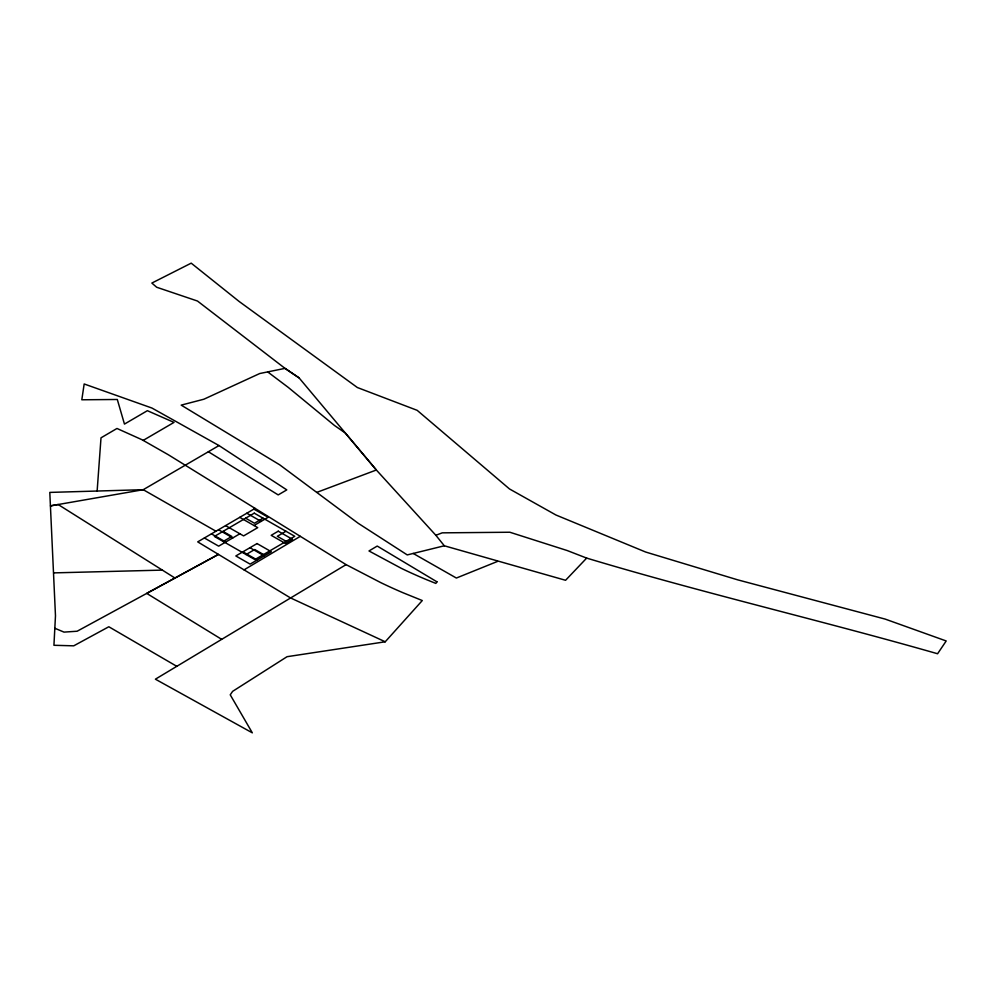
<?xml version="1.0" encoding="UTF-8"?>
<svg xmlns="http://www.w3.org/2000/svg" width="996" height="996" viewBox="0 0 996 996"><rect width="100%" height="100%" fill="white"/><g stroke="black" fill="none" stroke-linecap="round" stroke-linejoin="round"><path stroke-width="1.49" d="M176.765 666.312L108.825 626.758L73.729 645.831L53.933 645.284L55.477 615.789L49.8 492.41L143.237 489.696L218.996 445.561L286.786 489.895L278.195 494.912L208.376 451.748M97.135 491.028L101.007 437.829L116.98 428.467L142.067 439.759L168.324 454.749L346.098 564.632L380.659 582.573A463.227 267.438 0 0 0 403.031 592.745L422.292 600.538L385.228 641.785L287.047 656.7L232.628 691.349L230.238 694.822L252.324 732.844L155.388 679.185L346.098 564.632M299.049 377.87L285.005 368.371L197.469 301.029L156.683 287.246L151.853 283.063L191.195 263.156L239.177 301.502L357.352 387.519L417.162 410.327L509.491 488.949L555.942 515.007L645.657 552.033L737.687 579.846L885.195 619.101L946.2 640.963L937.585 653.75C821.015 620.371 702.803 593.018 586.669 558.096L565.579 580.282L444.316 545.783L407.252 554.921L358.249 523.323L279.652 464.783L181.197 405.123L203.869 399.222L259.744 373.525L285.005 368.371L299.049 377.858L376.351 470L435.862 535.288L444.316 545.783M244.045 569.861L300.319 536.321M143.175 440.406L174.001 422.404L147.383 410.688L124.463 424.084L117.304 399.483L81.809 399.782L84.174 383.97L151.952 408.049L218.996 445.561M255.088 508.396L197.706 541.874L290.421 597.874L385.228 641.785M223.191 541.475L231.831 536.446L223.017 531.403M263.081 518.194L254.453 523.236L245.639 518.194M239.887 533.769L218.672 546.157L204.379 537.989M254.03 525.515L268.173 517.273L253.88 509.105M246.074 554.535L254.702 549.506L263.517 554.535M285.952 531.266L277.324 536.296L286.138 541.338M497.589 561.395L456.367 578.041L413.203 553.452M435.862 535.288L442.212 532.848L509.852 532.238L567.259 550.564L586.669 558.096M316.94 492.335L376.351 470L345.263 432.986L334.482 425.479L288.267 387.407L267.687 371.906M53.684 572.887L162.373 570.11M54.842 628.264L64.005 632.111L77.14 631.227L218.448 554.399L146.711 593.392L221.61 639.308M215.97 531.229L143.237 489.696L50.447 505.868L58.154 504.524L174.96 578.041M246.809 513.226L261.101 521.394M239.737 517.36L257.74 527.643L243.597 535.898L225.594 525.614M218.522 529.735L232.815 537.902M249.971 547.7L264.264 555.868M211.451 533.868L225.743 542.023M242.9 551.821L257.192 559.989M436.958 581.826L435.837 583.419L426.45 579.622A434.306 250.743 0 0 1 401.338 568.343L368.981 550.962L377.223 546.057L436.958 581.826M254.266 513.164L214.377 536.446L254.889 559.578L294.766 536.296L254.266 513.164M257.043 543.567L235.828 555.955L250.121 564.122L271.335 551.734L257.043 543.567M278.258 531.192L271.186 535.325L285.479 543.48L292.55 539.359L278.258 531.192"/></g></svg>
